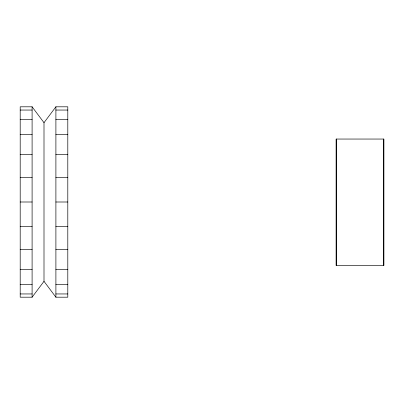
<?xml version="1.0" encoding="UTF-8"?>
<svg xmlns="http://www.w3.org/2000/svg" width="404" height="404" viewBox="0 0 404 404"><rect width="100%" height="100%" fill="white"/><g stroke="black" fill="none" stroke-linecap="round" stroke-linejoin="round"><path stroke-width="0.61" d="M336.204 265.494L336.204 139.047L383.8 139.047L383.8 265.494L336.204 265.494L336.204 139.047M44.001 122.675L55.898 106.808L67.796 106.808L67.796 297.192L55.898 297.192L44.001 281.325L44.001 122.675L32.098 106.808L20.2 106.808L20.2 297.192L32.098 297.192L44.001 281.325M20.2 110.05L32.098 110.05M55.898 110.05L67.796 110.05M20.2 119.559L32.098 119.559M55.898 119.559L67.796 119.559M20.2 134.689L32.098 134.689M55.898 134.689L67.796 134.689M20.2 154.404L32.098 154.404M55.898 154.404L67.796 154.404M20.2 177.361L32.098 177.361M55.898 177.361L67.796 177.361M20.2 202L32.098 202M55.898 202L67.796 202M20.2 226.639L32.098 226.639M55.898 226.639L67.796 226.639M20.2 249.596L32.098 249.596M55.898 249.596L67.796 249.596M20.2 269.311L32.098 269.311M55.898 269.311L67.796 269.311M20.2 284.441L32.098 284.441M55.898 284.441L67.796 284.441M20.2 293.95L32.098 293.95M55.898 293.95L67.796 293.95M383.8 139.047L383.8 265.494M55.898 106.808L55.898 297.192M32.098 106.808L32.098 297.192"/></g></svg>
